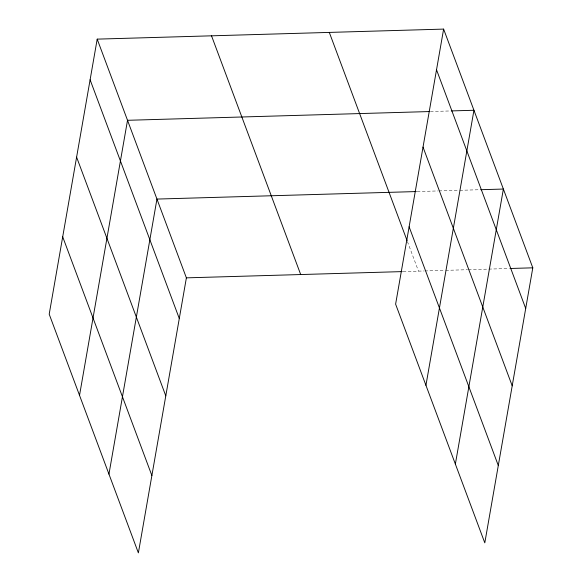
<?xml version="1.0" encoding="UTF-8"?>
<svg xmlns="http://www.w3.org/2000/svg" width="582" height="582" viewBox="0 0 582 582"><rect width="100%" height="100%" fill="white"/><g stroke="black" fill="none" stroke-linecap="round" stroke-linejoin="round"><path stroke-width="0.44" stroke-dasharray="2.91 2.18" d="M430.389 111.526L450.352 110.951M417.178 191.543L438.05 190.94M438.952 190.911L458.914 190.336M459.824 190.307L479.779 189.725M403.079 271.583L423.929 270.979M424.831 270.95L444.793 270.375M445.703 270.346L467.477 269.713M468.379 269.692L509.206 268.506M407.407 241.486L418.48 271.132"/><path stroke-width="0.87" d="M97.201 39.132L49.201 314.178L138.378 552.9L186.386 277.854L97.201 39.132L443.622 29.1L532.799 267.822L484.799 542.868L395.614 304.146L443.622 29.1M79.523 395.345L127.523 120.299L429.487 111.555M108.95 474.119L156.951 199.073L416.268 191.565M425.937 385.313L473.944 110.267L451.261 110.922M455.364 464.094L503.372 189.048L480.688 189.703M186.386 277.854L402.177 271.605M510.116 268.484L532.799 267.822M436.522 69.76L525.706 308.482M423.027 147.108L512.204 385.83M409.117 226.798L498.294 465.52M329.303 32.41L407.087 240.642M211.521 35.822L300.698 274.544M90.108 79.792L179.285 318.514M76.606 157.14L165.783 395.862M62.703 236.83L151.88 475.552"/></g></svg>
